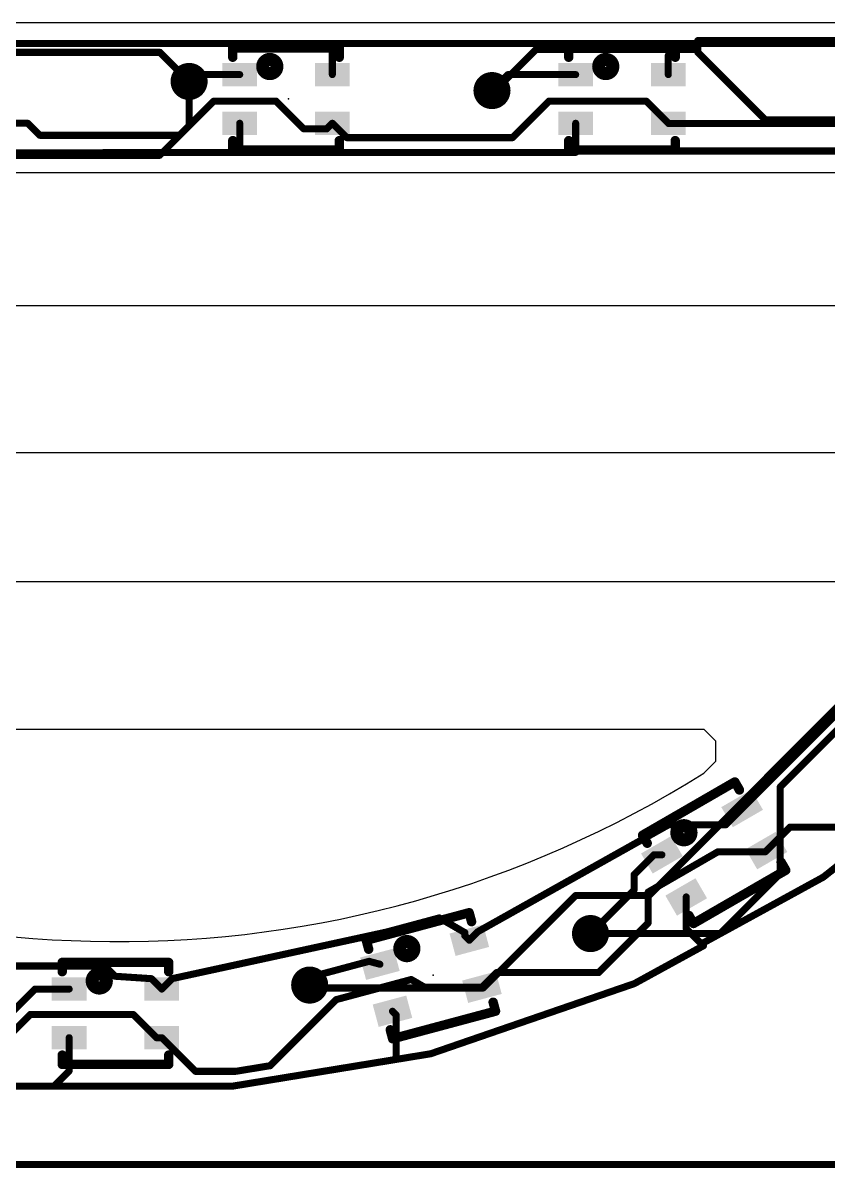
# Model space of a CAD drawing. Extents: x -74 to 74, y -25 to 38.
# Drawn here: x -38.51 to -21.13, y -25.48 to -0.76 of the extents above; entities that cross this region are included whole.
import ezdxf

# ---------------------------------------------------------------- set-up
doc = ezdxf.new("R2010")
doc.units = 0
for name, color, linetype in [('1', 12, 'CONTINUOUS'), ('16', 132, 'CONTINUOUS'), ('18', 110, 'CONTINUOUS'), ('20', 3, 'CONTINUOUS'), ('21', 40, 'CONTINUOUS'), ('23', 40, 'CONTINUOUS')]:
    doc.layers.add(name, color=color, linetype=linetype)

# ---------------------------------------------------------------- blocks, each defined once
blk = doc.blocks.new('RECT')
blk.add_solid([(-0.5, -0.5), (0.5, -0.5), (-0.5, 0.5), (0.5, 0.5)])
blk = doc.blocks.new('ROUNDV')
at = {"const_width": 0.5}
blk.add_lwpolyline([(0, -0.25, 1), (0, 0.25, 1), (0, -0.25)], format="xyb", dxfattribs=at)

msp = doc.modelspace()

# ---------------------------------------------------------------- linework, layer by layer
at = {"layer": '1', "const_width": 0.1524}
for points in [[(-39.116, -1.2065), (-31.9405, -1.2065)], [(-31.9405, -1.2065), (-24.3205, -1.2065)], [(-31.832, -1.315), (-31.9405, -1.2065)], [(-24.5775, -1.4635), (-24.3205, -1.2065)], [(-24.3205, -1.2065), (-17.399, -1.2065)], [(-31.832, -1.878), (-31.832, -1.315)], [(-24.5775, -1.878), (-24.5775, -1.4635)], [(-34.7773, -1.878), (-34.925, -2.0257)], [(-33.832, -1.878), (-34.7773, -1.878)], [(-28.3845, -2.2225), (-28.04, -1.878)], [(-28.04, -1.878), (-26.5775, -1.878)], [(-35.1282, -3.1877), (-34.3899, -2.4494)], [(-34.3899, -2.4494), (-33.0471, -2.4494)], [(-33.0471, -2.4494), (-32.4485, -3.048)], [(-27.94, -3.2385), (-27.1509, -2.4494)], [(-27.1509, -2.4494), (-25.0561, -2.4494)], [(-25.0561, -2.4494), (-24.5775, -2.928)], [(-39.15, -2.928), (-38.4105, -2.928)], [(-38.4105, -2.928), (-38.1508, -3.1877)], [(-33.832, -2.928), (-33.832, -3.5425)], [(-31.952, -3.048), (-31.832, -2.928)], [(-31.832, -2.928), (-31.5215, -3.2385)], [(-26.5775, -2.928), (-26.5775, -3.527)], [(-24.5775, -2.928), (-24.5718, -2.9337)], [(-24.5718, -2.9337), (-20.6502, -2.9337)], [(-38.1508, -3.1877), (-35.1282, -3.1877)], [(-32.4485, -3.048), (-31.952, -3.048)], [(-31.5215, -3.2385), (-27.94, -3.2385)], [(-26.5775, -3.527), (-19.323, -3.527)], [(-26.5775, -3.527), (-26.5775, -3.556)], [(-41.15, -3.5735), (-33.8455, -3.556)], [(-33.832, -3.5425), (-33.8455, -3.556)], [(-33.8455, -3.556), (-26.5775, -3.556)], [(-22.9833, -17.7153), (-19.5581, -14.2876)], [(-23.334, -18.066), (-22.9833, -17.7153)], [(-24.5374, -18.0478), (-28.6866, -20.3723)], [(-24.5374, -18.0478), (-24.5556, -18.066)], [(-24.5556, -18.066), (-23.334, -18.066)], [(-22.4583, -18.6247), (-21.9503, -18.1167)], [(-20.7202, -18.1167), (-21.9503, -18.1167)], [(-21.2279, -19.1957), (-20.1917, -18.3736)], [(-24.8868, -18.7153), (-25.3172, -19.1458)], [(-25.0124, -19.5198), (-23.5086, -18.6516)], [(-24.7153, -18.7153), (-24.8868, -18.7153)], [(-22.4852, -18.6516), (-23.5086, -18.6516)], [(-22.4852, -18.6516), (-22.4583, -18.6247)], [(-25.3172, -19.4751), (-25.3172, -19.1458)], [(-23.8599, -20.6373), (-21.2279, -19.1957)], [(-26.2573, -20.4152), (-25.3172, -19.4751)], [(-25.0124, -20.1864), (-25.0124, -19.5198)], [(-24.1903, -20.3069), (-24.1903, -19.6247)], [(-30.6686, -20.3836), (-29.5211, -20.0761)], [(-29.5211, -20.0761), (-28.9703, -20.3942)], [(-26.0817, -21.2557), (-25.0124, -20.1864)], [(-23.8599, -20.6373), (-24.1903, -20.3069)], [(-30.6686, -20.3836), (-35.2899, -21.3874)], [(-28.9703, -20.3942), (-28.9722, -20.4601)], [(-28.9722, -20.4601), (-28.8733, -20.559)], [(-28.8733, -20.559), (-28.6866, -20.3723)], [(-25.3088, -21.4944), (-23.8188, -20.6784)], [(-23.8188, -20.6784), (-23.8599, -20.6373)], [(-31.0386, -21.0141), (-32.2893, -21.3492)], [(-30.8051, -21.0767), (-31.0386, -21.0141)], [(-42.0945, -21.1143), (-36.7474, -21.1143)], [(-36.7474, -21.1143), (-36.5257, -21.336)], [(-28.6015, -21.5732), (-28.284, -21.2557)], [(-26.0817, -21.2557), (-28.284, -21.2557)], [(-35.7392, -21.3883), (-36.5257, -21.336)], [(-35.515, -21.6125), (-35.7392, -21.3883)], [(-35.515, -21.6125), (-35.2899, -21.3874)], [(-32.2893, -21.3492), (-32.3215, -21.3814)], [(-32.3215, -21.5265), (-32.3215, -21.3814)], [(-31.7457, -21.8397), (-30.1284, -21.4064)], [(-30.1284, -21.4064), (-29.8394, -21.5732)], [(-29.8394, -21.5732), (-28.6015, -21.5732)], [(-29.7083, -23.0089), (-25.3088, -21.4944)], [(-38.2495, -21.6125), (-38.7985, -22.1615)], [(-38.2495, -21.6125), (-37.515, -21.6125)], [(-33.172, -23.266), (-31.7457, -21.8397)], [(-31.7457, -21.8397), (-31.7457, -21.8397)], [(-39.2626, -23.0701), (-38.354, -22.1615)], [(-38.354, -22.1615), (-36.1315, -22.1615)], [(-36.1315, -22.1615), (-35.6305, -22.6625)], [(-30.4564, -22.1678), (-30.5333, -22.0909)], [(-30.4564, -23.1311), (-30.4564, -22.1678)], [(-37.515, -23.3791), (-37.515, -22.6625)], [(-35.6305, -22.6625), (-35.515, -22.6625)], [(-35.515, -22.6625), (-34.7899, -23.3876)], [(-30.4564, -23.1311), (-29.7083, -23.0089)], [(-33.9996, -23.7101), (-30.4564, -23.1311)], [(-33.9162, -23.3876), (-33.172, -23.266)], [(-37.846, -23.7101), (-37.515, -23.3791)], [(-34.7899, -23.3876), (-33.9162, -23.3876)], [(-39.0297, -23.7101), (-37.846, -23.7101)], [(-37.846, -23.7101), (-33.9996, -23.7101)]]:
    msp.add_lwpolyline(points, dxfattribs=at)
at = {"layer": '1', "const_width": 0.0762}
for points in [[(-31.9405, -1.1684, 1), (-31.9405, -1.2446)], [(-31.9136, -1.1796, 1), (-31.9674, -1.2334)], [(-31.9405, -1.2446, 1), (-31.9405, -1.1684)], [(-24.3205, -1.1684, 1), (-24.3205, -1.2446)], [(-24.2936, -1.2334, 1), (-24.3474, -1.1796)], [(-24.3205, -1.2446, 1), (-24.3205, -1.1684)], [(-31.7939, -1.315, 1), (-31.8701, -1.315)], [(-31.8589, -1.3419, 1), (-31.8051, -1.2881)], [(-24.5394, -1.4635, 1), (-24.6156, -1.4635)], [(-24.6044, -1.4366, 1), (-24.5506, -1.4904)], [(-34.9519, -1.9987, 1), (-34.8981, -2.0526)], [(-34.7773, -1.8399, 1), (-34.7773, -1.9161)], [(-34.7504, -1.9049, 1), (-34.8043, -1.8511)], [(-33.832, -1.9161, 1), (-33.832, -1.8399)], [(-31.8701, -1.878, 1), (-31.7939, -1.878)], [(-28.04, -1.8399, 1), (-28.04, -1.9161)], [(-28.0131, -1.9049, 1), (-28.0669, -1.8511)], [(-26.5775, -1.9161, 1), (-26.5775, -1.8399)], [(-24.6156, -1.878, 1), (-24.5394, -1.878)], [(-28.4114, -2.1956, 1), (-28.3576, -2.2494)], [(-34.3899, -2.4113, 1), (-34.3899, -2.4875)], [(-34.363, -2.4763, 1), (-34.4168, -2.4225)], [(-33.0202, -2.4225, 1), (-33.074, -2.4763)], [(-33.0471, -2.4875, 1), (-33.0471, -2.4113)], [(-27.1509, -2.4113, 1), (-27.1509, -2.4875)], [(-27.124, -2.4763, 1), (-27.1778, -2.4225)], [(-25.0292, -2.4225, 1), (-25.083, -2.4763)], [(-25.0561, -2.4875, 1), (-25.0561, -2.4113)], [(-38.3836, -2.9011, 1), (-38.4374, -2.9549)], [(-38.4105, -2.9661, 1), (-38.4105, -2.8899)], [(-33.7939, -2.928, 1), (-33.8701, -2.928)], [(-31.8051, -2.9011, 1), (-31.8589, -2.9549)], [(-31.8051, -2.9549, 1), (-31.8589, -2.9011)], [(-26.5394, -2.928, 1), (-26.6156, -2.928)], [(-24.5506, -2.9011, 1), (-24.6044, -2.9549)], [(-24.5718, -2.8956, 1), (-24.5718, -2.9718)], [(-24.6044, -2.9549, 1), (-24.5506, -2.9011)], [(-24.5987, -2.9606, 1), (-24.5449, -2.9068)], [(-38.1508, -3.1496, 1), (-38.1508, -3.2258)], [(-38.1777, -3.2146, 1), (-38.1239, -3.1608)], [(-35.1551, -3.1608, 1), (-35.1013, -3.2146)], [(-35.1282, -3.2258, 1), (-35.1282, -3.1496)], [(-32.4485, -3.0099, 1), (-32.4485, -3.0861)], [(-32.4754, -3.0749, 1), (-32.4216, -3.0211)], [(-31.9789, -3.0211, 1), (-31.9251, -3.0749)], [(-31.952, -3.0861, 1), (-31.952, -3.0099)], [(-31.5215, -3.2004, 1), (-31.5215, -3.2766)], [(-31.5484, -3.2654, 1), (-31.4946, -3.2116)], [(-27.9669, -3.2116, 1), (-27.9131, -3.2654)], [(-27.94, -3.2766, 1), (-27.94, -3.2004)], [(-26.5775, -3.4889, 1), (-26.5775, -3.5651)], [(-26.5394, -3.527, 1), (-26.6156, -3.527)], [(-33.8455, -3.5179, 1), (-33.8455, -3.5941)], [(-33.8724, -3.5291, 1), (-33.8186, -3.5829)], [(-33.8701, -3.5425, 1), (-33.7939, -3.5425)], [(-33.8051, -3.5694, 1), (-33.8589, -3.5156)], [(-33.8454, -3.5941, 1), (-33.8456, -3.5179)], [(-26.6156, -3.527, 1), (-26.5394, -3.527)], [(-26.6156, -3.556, 1), (-26.5394, -3.556)], [(-26.5775, -3.5941, 1), (-26.5775, -3.5179)], [(-23.0102, -17.6884, 1), (-22.9563, -17.7423)], [(-22.9563, -17.7423, 1), (-23.0102, -17.6884)], [(-24.5826, -18.0391, 1), (-24.5287, -18.093)], [(-24.5556, -18.0279, 1), (-24.5556, -18.1041)], [(-24.5105, -18.0748, 1), (-24.5644, -18.0209)], [(-24.5188, -18.0811, 1), (-24.5561, -18.0146)], [(-23.3609, -18.0391, 1), (-23.307, -18.093)], [(-23.334, -18.1041, 1), (-23.334, -18.0279)], [(-21.9503, -18.0786, 1), (-21.9503, -18.1548)], [(-21.9233, -18.1436, 1), (-21.9772, -18.0897)], [(-24.8868, -18.6772, 1), (-24.8868, -18.7534)], [(-24.8598, -18.7423, 1), (-24.9137, -18.6884)], [(-24.7153, -18.7534, 1), (-24.7153, -18.6772)], [(-23.5086, -18.6135, 1), (-23.5086, -18.6897)], [(-23.4896, -18.6846, 1), (-23.5277, -18.6186)], [(-22.5122, -18.6247, 1), (-22.4583, -18.6786)], [(-22.4852, -18.5977, 1), (-22.4313, -18.6516)], [(-22.4313, -18.6516, 1), (-22.4852, -18.5977)], [(-22.4852, -18.6897, 1), (-22.4852, -18.6135)], [(-25.2791, -19.1458, 1), (-25.3553, -19.1458)], [(-25.3441, -19.1188, 1), (-25.2903, -19.1727)], [(-21.2516, -19.1659, 1), (-21.2042, -19.2256)], [(-21.2096, -19.2291, 1), (-21.2462, -19.1623)], [(-25.3553, -19.4751, 1), (-25.2791, -19.4751)], [(-25.2903, -19.5021, 1), (-25.3441, -19.4482)], [(-24.9743, -19.5198, 1), (-25.0505, -19.5198)], [(-25.0314, -19.4868, 1), (-24.9934, -19.5528)], [(-24.1522, -19.6247, 1), (-24.2284, -19.6247)], [(-29.5021, -20.0431, 1), (-29.5402, -20.1091)], [(-29.5113, -20.1129, 1), (-29.531, -20.0393)], [(-25.0505, -20.1864, 1), (-24.9743, -20.1864)], [(-24.9855, -20.2133, 1), (-25.0393, -20.1595)], [(-24.1634, -20.2799, 1), (-24.2173, -20.3338)], [(-30.6784, -20.3468, 1), (-30.6587, -20.4204)], [(-30.6605, -20.4208, 1), (-30.6767, -20.3463)], [(-28.9452, -20.4332, 1), (-28.9991, -20.487)], [(-29.0102, -20.459, 1), (-28.9341, -20.4612)], [(-28.9322, -20.3953, 1), (-29.0083, -20.393)], [(-28.9893, -20.4271, 1), (-28.9512, -20.3612)], [(-28.9002, -20.5321, 1), (-28.8463, -20.586)], [(-28.9002, -20.586, 1), (-28.8463, -20.5321)], [(-28.7052, -20.3391, 1), (-28.668, -20.4056)], [(-28.6596, -20.3993, 1), (-28.7135, -20.3454)], [(-26.2842, -20.3883, 1), (-26.2303, -20.4422)], [(-24.2284, -20.3069, 1), (-24.1522, -20.3069)], [(-23.8329, -20.6104, 1), (-23.8868, -20.6643)], [(-23.8782, -20.6039, 1), (-23.8416, -20.6707)], [(-23.8868, -20.6643, 1), (-23.8329, -20.6104)], [(-23.8458, -20.7053, 1), (-23.7919, -20.6514)], [(-23.8005, -20.7118, 1), (-23.8371, -20.6449)], [(-31.0287, -20.9773, 1), (-31.0484, -21.0509)], [(-31.0287, -21.0509, 1), (-31.0484, -20.9773)], [(-30.815, -21.1135, 1), (-30.7952, -21.0398)], [(-36.7205, -21.0873, 1), (-36.7744, -21.1412)], [(-36.7474, -21.1524, 1), (-36.7474, -21.0762)], [(-28.284, -21.2176, 1), (-28.284, -21.2938)], [(-28.257, -21.2827, 1), (-28.3109, -21.2288)], [(-26.1087, -21.2288, 1), (-26.0548, -21.2827)], [(-26.0817, -21.2938, 1), (-26.0817, -21.2176)], [(-36.5232, -21.298, 1), (-36.5282, -21.374)], [(-36.5527, -21.3629, 1), (-36.4988, -21.3091)], [(-35.7123, -21.3614, 1), (-35.7661, -21.4152)], [(-35.7417, -21.4263, 1), (-35.7367, -21.3503)], [(-35.2979, -21.3501, 1), (-35.2818, -21.4246)], [(-35.2629, -21.4143, 1), (-35.3168, -21.3604)], [(-32.3485, -21.3545, 1), (-32.2946, -21.4084)], [(-32.2834, -21.3814, 1), (-32.3596, -21.3814)], [(-32.3596, -21.5265, 1), (-32.2834, -21.5265)], [(-32.2992, -21.3124, 1), (-32.2794, -21.386)], [(-32.2623, -21.3762, 1), (-32.3162, -21.3223)], [(-30.1094, -21.3734, 1), (-30.1475, -21.4394)], [(-30.1185, -21.4432, 1), (-30.1383, -21.3696)], [(-29.8394, -21.5351, 1), (-29.8394, -21.6113)], [(-28.6015, -21.6113, 1), (-28.6015, -21.5351)], [(-25.3271, -21.461, 1), (-25.2905, -21.5278)], [(-25.2964, -21.5305, 1), (-25.3212, -21.4584)], [(-38.2495, -21.5744, 1), (-38.2495, -21.6506)], [(-38.2226, -21.6394, 1), (-38.2764, -21.5856)], [(-37.515, -21.6506, 1), (-37.515, -21.5744)], [(-35.5419, -21.5856, 1), (-35.4881, -21.6394)], [(-35.5419, -21.6394, 1), (-35.4881, -21.5856)], [(-29.8584, -21.6062, 1), (-29.8203, -21.5402)], [(-28.6284, -21.5463, 1), (-28.5745, -21.6002)], [(-31.7457, -21.8016, 1), (-31.7457, -21.8778)], [(-31.7556, -21.8029, 1), (-31.7359, -21.8765)], [(-31.7188, -21.8667, 1), (-31.7727, -21.8128)], [(-31.7457, -21.8778, 1), (-31.7457, -21.8016)], [(-38.354, -22.1234, 1), (-38.354, -22.1996)], [(-38.3271, -22.1884, 1), (-38.3809, -22.1346)], [(-36.1046, -22.1346, 1), (-36.1584, -22.1884)], [(-36.1315, -22.1996, 1), (-36.1315, -22.1234)], [(-30.5064, -22.0639, 1), (-30.5603, -22.1178)], [(-30.4183, -22.1678, 1), (-30.4945, -22.1678)], [(-30.4834, -22.1947, 1), (-30.4295, -22.1408)], [(-37.4769, -22.6625, 1), (-37.5531, -22.6625)], [(-35.6305, -22.6244, 1), (-35.6305, -22.7006)], [(-35.6574, -22.6894, 1), (-35.6036, -22.6356)], [(-35.4881, -22.6356, 1), (-35.5419, -22.6894)], [(-35.515, -22.7006, 1), (-35.515, -22.6244)], [(-29.7207, -22.9729, 1), (-29.6959, -23.0449)], [(-29.7021, -23.0465, 1), (-29.7144, -22.9713)], [(-33.1989, -23.2391, 1), (-33.1451, -23.2929)], [(-33.1659, -23.3036, 1), (-33.1781, -23.2284)], [(-30.4626, -23.0935, 1), (-30.4503, -23.1687)], [(-30.4945, -23.1311, 1), (-30.4183, -23.1311)], [(-30.4503, -23.1687, 1), (-30.4626, -23.0935)], [(-37.5531, -23.3791, 1), (-37.4769, -23.3791)], [(-37.4881, -23.406, 1), (-37.5419, -23.3521)], [(-34.7899, -23.3495, 1), (-34.7899, -23.4257)], [(-34.8169, -23.4145, 1), (-34.763, -23.3606)], [(-33.9223, -23.35, 1), (-33.91, -23.4252)], [(-33.9162, -23.4257, 1), (-33.9162, -23.3495)], [(-37.846, -23.672, 1), (-37.846, -23.7482)], [(-37.8729, -23.6831, 1), (-37.8191, -23.737)], [(-37.846, -23.7482, 1), (-37.846, -23.672)], [(-34.0058, -23.6725, 1), (-33.9935, -23.7477)], [(-33.9996, -23.7482, 1), (-33.9996, -23.672)]]:
    msp.add_lwpolyline(points, format="xyb", dxfattribs=at)
at = {"layer": '16', "const_width": 0.1524}
for points in [[(-23.9395, -1.143), (-12.8905, -1.143)], [(-23.9395, -1.3335), (-23.9395, -1.143)], [(-35.5537, -1.397), (-49.2894, -1.397)], [(-34.925, -2.0257), (-35.5537, -1.397)], [(-27.432, -1.3335), (-28.321, -2.2225)], [(-27.432, -1.3335), (-23.9395, -1.3335)], [(-23.9395, -1.397), (-23.9395, -1.3335)], [(-22.479, -2.8575), (-23.9395, -1.397)], [(-34.925, -2.0257), (-34.925, -2.9845)], [(-28.3845, -2.2225), (-28.321, -2.2225)], [(-34.925, -2.9845), (-35.56, -3.6195)], [(-16.6871, -2.8575), (-22.479, -2.8575)], [(-35.56, -3.6195), (-59.4995, -3.6195)], [(-24.999, -19.5961), (-14.1803, -8.7773)], [(-22.1615, -17.2531), (-13.8755, -8.9671)], [(-22.1615, -19.1223), (-22.1615, -17.2531)], [(-23.4544, -20.4152), (-22.1615, -19.1223)], [(-28.575, -21.59), (-26.5811, -19.5961)], [(-26.5811, -19.5961), (-24.999, -19.5961)], [(-26.2573, -20.4152), (-23.4544, -20.4152)], [(-32.3215, -21.5265), (-32.258, -21.59)], [(-28.575, -21.59), (-32.258, -21.59)]]:
    msp.add_lwpolyline(points, dxfattribs=at)
at = {"layer": '16', "const_width": 0.0762}
for points in [[(-23.9395, -1.1049, 1), (-23.9395, -1.1811)], [(-23.9014, -1.143, 1), (-23.9776, -1.143)], [(-35.5267, -1.3701, 1), (-35.5806, -1.4239)], [(-35.5537, -1.4351, 1), (-35.5537, -1.3589)], [(-27.432, -1.2954, 1), (-27.432, -1.3716)], [(-27.4051, -1.3604, 1), (-27.4589, -1.3066)], [(-23.9014, -1.3335, 1), (-23.9776, -1.3335)], [(-23.9776, -1.3335, 1), (-23.9014, -1.3335)], [(-23.9776, -1.397, 1), (-23.9014, -1.397)], [(-23.9126, -1.3701, 1), (-23.9664, -1.4239)], [(-23.9395, -1.3716, 1), (-23.9395, -1.2954)], [(-34.8869, -2.0257, 1), (-34.9631, -2.0257)], [(-34.9519, -2.0526, 1), (-34.8981, -1.9987)], [(-28.3845, -2.1844, 1), (-28.3845, -2.2606)], [(-28.3479, -2.1956, 1), (-28.2941, -2.2494)], [(-28.321, -2.2606, 1), (-28.321, -2.1844)], [(-34.9631, -2.9845, 1), (-34.8869, -2.9845)], [(-34.8981, -3.0114, 1), (-34.9519, -2.9576)], [(-22.479, -2.8194, 1), (-22.479, -2.8956)], [(-22.5059, -2.8844, 1), (-22.4521, -2.8306)], [(-35.5869, -3.5926, 1), (-35.5331, -3.6464)], [(-35.56, -3.6576, 1), (-35.56, -3.5814)], [(-22.1234, -17.2531, 1), (-22.1996, -17.2531)], [(-22.1884, -17.2261, 1), (-22.1346, -17.28)], [(-22.1996, -19.1223, 1), (-22.1234, -19.1223)], [(-22.1346, -19.1493, 1), (-22.1884, -19.0954)], [(-26.5811, -19.558, 1), (-26.5811, -19.6342)], [(-26.5541, -19.623, 1), (-26.608, -19.5691)], [(-24.999, -19.6342, 1), (-24.999, -19.558)], [(-25.026, -19.5691, 1), (-24.9721, -19.623)], [(-26.2573, -20.3771, 1), (-26.2573, -20.4533)], [(-23.4813, -20.3883, 1), (-23.4274, -20.4422)], [(-23.4544, -20.4533, 1), (-23.4544, -20.3771)], [(-32.2946, -21.4995, 1), (-32.3485, -21.5534)], [(-32.258, -21.5519, 1), (-32.258, -21.6281)], [(-32.285, -21.6169, 1), (-32.2311, -21.563)], [(-28.6019, -21.563, 1), (-28.548, -21.6169)], [(-28.575, -21.6281, 1), (-28.575, -21.5519)]]:
    msp.add_lwpolyline(points, format="xyb", dxfattribs=at)
at = {"layer": '20'}
for p, q in [((-13.0175, -0.762), (-60.071, -0.762)), ((-14.097, -4.0005), (-58.8645, -4.0005)), ((-58.1025, -6.858), (-14.9225, -6.858)), ((-55.6895, -10.033), (-17.3355, -10.033)), ((-19.05, -12.827), (-53.9115, -12.827)), ((-49.2125, -16.002), (-23.8125, -16.002)), ((-23.8125, -16.002), (-23.5585, -16.256)), ((-23.5585, -16.256), (-23.5585, -16.7005)), ((-23.5585, -16.7005), (-23.8125, -16.9545))]:
    msp.add_line(p, q, dxfattribs=at)
at = {"layer": '20', "const_width": 0.1524}
msp.add_lwpolyline([(-55.753, -25.4), (-17.7165, -25.4)], dxfattribs=at)
at = {"layer": '20'}
msp.add_arc((-36.4582, 3.2253), 23.8147, 237.0735, 302.0735, dxfattribs=at)
at = {"layer": '21', "const_width": 0.2032}
for points in [[(-33.982, -1.503), (-33.982, -1.303)], [(-33.982, -1.303), (-31.682, -1.303)], [(-31.682, -1.303), (-31.682, -1.503)], [(-26.7275, -1.503), (-26.7275, -1.303)], [(-26.7275, -1.303), (-24.4275, -1.303)], [(-24.4275, -1.303), (-24.4275, -1.503)], [(-33.982, -3.303), (-33.982, -3.503)], [(-31.682, -3.503), (-31.682, -3.303)], [(-26.7275, -3.303), (-26.7275, -3.503)], [(-24.4275, -3.503), (-24.4275, -3.303)], [(-33.982, -3.503), (-31.682, -3.503)], [(-26.7275, -3.503), (-24.4275, -3.503)], [(-25.1327, -18.2924), (-23.1409, -17.1424)], [(-23.1409, -17.1424), (-23.0409, -17.3156)], [(-25.0327, -18.4656), (-25.1327, -18.2924)], [(-22.0409, -19.0476), (-22.1409, -18.8744)], [(-24.0327, -20.1976), (-22.0409, -19.0476)], [(-31.0988, -20.5601), (-28.8772, -19.9648)], [(-28.8772, -19.9648), (-28.8254, -20.158)], [(-24.1327, -20.0244), (-24.0327, -20.1976)], [(-31.047, -20.7532), (-31.0988, -20.5601)], [(-37.665, -21.2375), (-37.665, -21.0375)], [(-37.665, -21.0375), (-35.365, -21.0375)], [(-35.365, -21.0375), (-35.365, -21.2375)], [(-30.5294, -22.6851), (-28.3078, -22.0898)], [(-28.3078, -22.0898), (-28.3595, -21.8966)], [(-30.5812, -22.4919), (-30.5294, -22.6851)], [(-37.665, -23.0375), (-37.665, -23.2375)], [(-35.365, -23.2375), (-35.365, -23.0375)], [(-37.665, -23.2375), (-35.365, -23.2375)]]:
    msp.add_lwpolyline(points, dxfattribs=at)
at = {"layer": '21'}
for points, const_width in [([(-33.9312, -1.303, 1), (-34.0328, -1.303)], 0.1016), ([(-33.982, -1.2522, 1), (-33.982, -1.3538)], 0.1016), ([(-31.6312, -1.303, 1), (-31.7328, -1.303)], 0.1016), ([(-31.682, -1.3538, 1), (-31.682, -1.2522)], 0.1016), ([(-26.6767, -1.303, 1), (-26.7783, -1.303)], 0.1016), ([(-26.7275, -1.2522, 1), (-26.7275, -1.3538)], 0.1016), ([(-24.3767, -1.303, 1), (-24.4783, -1.303)], 0.1016), ([(-24.4275, -1.3538, 1), (-24.4275, -1.2522)], 0.1016), ([(-34.0328, -1.503, 1), (-33.9312, -1.503)], 0.1016), ([(-33.182, -1.8444, 1), (-33.182, -1.5616, 1), (-33.182, -1.8444)], 0.3048), ([(-31.7328, -1.503, 1), (-31.6312, -1.503)], 0.1016), ([(-26.7783, -1.503, 1), (-26.6767, -1.503)], 0.1016), ([(-25.9275, -1.8444, 1), (-25.9275, -1.5616, 1), (-25.9275, -1.8444)], 0.3048), ([(-24.4783, -1.503, 1), (-24.3767, -1.503)], 0.1016), ([(-33.9312, -3.303, 1), (-34.0328, -3.303)], 0.1016), ([(-31.6312, -3.303, 1), (-31.7328, -3.303)], 0.1016), ([(-26.6767, -3.303, 1), (-26.7783, -3.303)], 0.1016), ([(-24.3767, -3.303, 1), (-24.4783, -3.303)], 0.1016), ([(-33.982, -3.4522, 1), (-33.982, -3.5538)], 0.1016), ([(-34.0328, -3.503, 1), (-33.9312, -3.503)], 0.1016), ([(-31.7328, -3.503, 1), (-31.6312, -3.503)], 0.1016), ([(-31.682, -3.5538, 1), (-31.682, -3.4522)], 0.1016), ([(-26.7275, -3.4522, 1), (-26.7275, -3.5538)], 0.1016), ([(-26.7783, -3.503, 1), (-26.6767, -3.503)], 0.1016), ([(-24.4783, -3.503, 1), (-24.3767, -3.503)], 0.1016), ([(-24.4275, -3.5538, 1), (-24.4275, -3.4522)], 0.1016), ([(-23.0969, -17.117, 1), (-23.1849, -17.1678)], 0.1016), ([(-23.1155, -17.1864, 1), (-23.1663, -17.0984)], 0.1016), ([(-23.0849, -17.341, 1), (-22.9969, -17.2902)], 0.1016), ([(-24.2399, -18.3802, 1), (-24.2399, -18.0974, 1), (-24.2399, -18.3802)], 0.3048), ([(-25.0887, -18.267, 1), (-25.1767, -18.3178)], 0.1016), ([(-25.1581, -18.2484, 1), (-25.1073, -18.3364)], 0.1016), ([(-25.0767, -18.491, 1), (-24.9887, -18.4402)], 0.1016), ([(-22.0969, -18.849, 1), (-22.1849, -18.8998)], 0.1016), ([(-22.0849, -19.073, 1), (-21.9969, -19.0222)], 0.1016), ([(-22.0155, -19.0916, 1), (-22.0663, -19.0036)], 0.1016), ([(-28.8281, -19.9516, 1), (-28.9263, -19.9779)], 0.1016), ([(-28.864, -20.0138, 1), (-28.8903, -19.9157)], 0.1016), ([(-24.0887, -19.999, 1), (-24.1767, -20.0498)], 0.1016), ([(-28.8745, -20.1711, 1), (-28.7763, -20.1448)], 0.1016), ([(-24.0581, -20.1536, 1), (-24.0073, -20.2416)], 0.1016), ([(-24.0767, -20.223, 1), (-23.9887, -20.1722)], 0.1016), ([(-31.0497, -20.5469, 1), (-31.1479, -20.5732)], 0.1016), ([(-31.112, -20.511, 1), (-31.0857, -20.6091)], 0.1016), ([(-30.2225, -20.8808, 1), (-30.2225, -20.598, 1), (-30.2225, -20.8808)], 0.3048), ([(-31.0961, -20.7664, 1), (-30.998, -20.7401)], 0.1016), ([(-37.6142, -21.0375, 1), (-37.7158, -21.0375)], 0.1016), ([(-37.665, -20.9867, 1), (-37.665, -21.0883)], 0.1016), ([(-35.3142, -21.0375, 1), (-35.4158, -21.0375)], 0.1016), ([(-35.365, -21.0883, 1), (-35.365, -20.9867)], 0.1016), ([(-37.7158, -21.2375, 1), (-37.6142, -21.2375)], 0.1016), ([(-36.865, -21.5789, 1), (-36.865, -21.2961, 1), (-36.865, -21.5789)], 0.3048), ([(-35.4158, -21.2375, 1), (-35.3142, -21.2375)], 0.1016), ([(-28.3105, -21.8835, 1), (-28.4086, -21.9098)], 0.1016), ([(-28.2946, -22.1389, 1), (-28.3209, -22.0407)], 0.1016), ([(-28.3568, -22.103, 1), (-28.2587, -22.0767)], 0.1016), ([(-30.5321, -22.4788, 1), (-30.6302, -22.5051)], 0.1016), ([(-30.5426, -22.636, 1), (-30.5163, -22.7342)], 0.1016), ([(-30.5785, -22.6982, 1), (-30.4803, -22.672)], 0.1016), ([(-37.6142, -23.0375, 1), (-37.7158, -23.0375)], 0.1016), ([(-35.3142, -23.0375, 1), (-35.4158, -23.0375)], 0.1016), ([(-37.665, -23.1867, 1), (-37.665, -23.2883)], 0.1016), ([(-37.7158, -23.2375, 1), (-37.6142, -23.2375)], 0.1016), ([(-35.4158, -23.2375, 1), (-35.3142, -23.2375)], 0.1016), ([(-35.365, -23.2883, 1), (-35.365, -23.1867)], 0.1016)]:
    msp.add_lwpolyline(points, format="xyb", dxfattribs=dict(at, const_width=const_width))
at = {"layer": '23'}
for p in [(-32.782, -2.403), (-25.5275, -2.403), (-23.5435, -18.645), (-29.655, -21.312), (-36.465, -22.1375)]:
    msp.add_point(p, dxfattribs=at)

# ---------------------------------------------------------------- block references
at = {"layer": '1', "xscale": 0.75, "yscale": 0.5}
for p in [(-33.832, -1.878), (-31.832, -1.878), (-26.5775, -1.878), (-24.5775, -1.878), (-33.832, -2.928), (-31.832, -2.928), (-26.5775, -2.928), (-24.5775, -2.928), (-37.515, -21.6125), (-35.515, -21.6125), (-37.515, -22.6625), (-35.515, -22.6625)]:
    msp.add_blockref('RECT', p, dxfattribs=at)
for p, rotation in [((-22.9833, -17.7153), 30), ((-22.4583, -18.6247), 30), ((-24.7153, -18.7153), 30), ((-24.1903, -19.6247), 30), ((-28.8733, -20.559), 15), ((-30.8051, -21.0766), 15), ((-28.6015, -21.5732), 15), ((-30.5333, -22.0909), 15)]:
    msp.add_blockref('RECT', p, dxfattribs=dict(at, rotation=rotation))
at = {"layer": '18', "xscale": 0.8001, "yscale": 0.8001}
for p in [(-34.925, -2.0257), (-34.925, -2.0257), (-28.3845, -2.2225), (-28.3845, -2.2225), (-26.2573, -20.4152), (-26.2573, -20.4152), (-32.3215, -21.5265), (-32.3215, -21.5265)]:
    msp.add_blockref('ROUNDV', p, dxfattribs=at)

doc.saveas('drawing.dxf')
